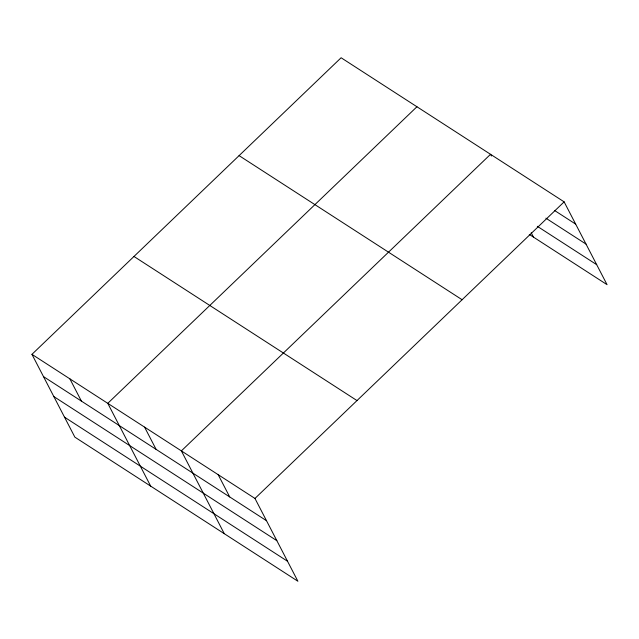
<?xml version="1.0" encoding="UTF-8"?>
<svg xmlns="http://www.w3.org/2000/svg" width="639" height="639" viewBox="0 0 639 639"><rect width="100%" height="100%" fill="white"/><g stroke="black" fill="none" stroke-linecap="round" stroke-linejoin="round"><path stroke-width="0.96" d="M31.95 354.341L254.969 498.452L297.886 581.242L74.867 437.14L31.95 354.341L341.114 57.758L564.133 201.86L607.05 284.659L529.268 234.401M416.94 106.753L107.775 403.337L150.692 486.135M254.969 498.452L564.133 201.86M554.764 210.614L575.675 224.121M545.882 218.163L586.027 244.098M537.319 226.31L596.698 264.682M239.09 155.628L462.109 299.739M133.974 256.471L356.993 400.573M43.492 376.603L266.511 520.713M53.844 396.579L276.863 540.69M64.515 417.163L287.534 561.274M491.423 156.02L490.536 154.303L181.372 450.894L224.289 533.693M531.201 232.756L533.453 237.101M218.171 474.673L229.713 496.934M144.574 427.116L156.116 449.377M69.867 378.839L81.401 401.108"/></g></svg>
